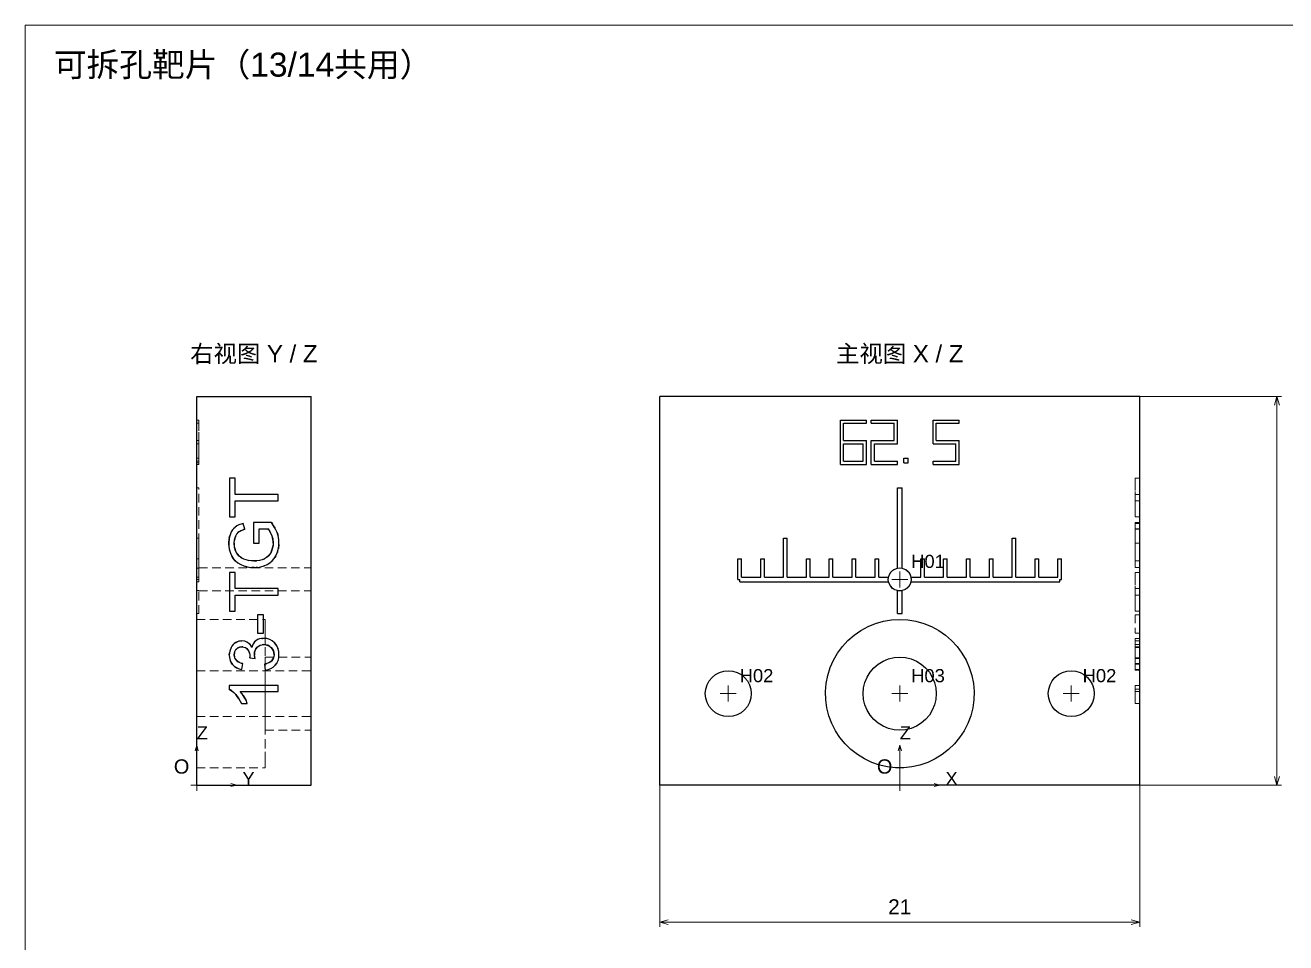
# Paper-space layout '01_三视图' of a CAD drawing. Header units: millimetres. Extents: x 8 to 453, y 8 to 289.
# Drawn here: x 8 to 228.5, y 128.4 to 289 of the extents above; entities that cross this region are included whole.
import ezdxf
from ezdxf.enums import TextEntityAlignment as Align

# ---------------------------------------------------------------- set-up
doc = ezdxf.new("R2010")
doc.units = ezdxf.units.MM
doc.linetypes.add('WP_HIDDEN', pattern=[2.3, 1.5, -0.8])
for name, color, linetype, lineweight in [('ANNOTATIONS', 7, 'CONTINUOUS', 18), ('HIDDEN', 7, 'WP_HIDDEN', 13), ('VISIBLE', 7, 'CONTINUOUS', 25)]:
    doc.layers.add(name, color=color, linetype=linetype, lineweight=lineweight)
doc.styles.add('CJK', font='Arial Unicode.ttf')

psp = doc.layouts.new('01_三视图')

# ---------------------------------------------------------------- linework, layer by layer
at = {"layer": 'ANNOTATIONS'}
for p, q in [((412, 289), (8, 289)), ((8, 289), (8, 8)), ((203, 224), (227.8, 224)), ((227, 224), (226.58, 222.5)), ((227, 156), (227, 224)), ((227, 224), (227.42, 222.5)), ((159.6, 192), (162.4, 192)), ((161, 190.6), (161, 193.4)), ((131, 170.6), (131, 173.4)), ((161, 170.6), (161, 173.4)), ((191, 170.6), (191, 173.4)), ((129.6, 172), (132.4, 172)), ((159.6, 172), (162.4, 172)), ((189.6, 172), (192.4, 172)), ((38, 163), (37.72, 162)), ((38, 156), (38, 163)), ((38, 163), (38.28, 162)), ((161, 163), (160.72, 162)), ((161, 156), (161, 163)), ((161, 163), (161.28, 162)), ((38, 155), (38, 157)), ((161, 155), (161, 157)), ((227, 156), (226.58, 157.5)), ((227, 156), (227.42, 157.5)), ((37, 156), (39, 156)), ((38, 156), (45, 156)), ((45, 156), (44, 156.28)), ((45, 156), (44, 155.72)), ((119, 156), (119, 131.2)), ((160, 156), (162, 156)), ((161, 156), (168, 156)), ((168, 156), (167, 156.28)), ((168, 156), (167, 155.72)), ((203, 156), (203, 131.2)), ((203, 156), (227.8, 156)), ((119, 132), (120.5, 132.42)), ((203, 132), (201.5, 132.42)), ((119, 132), (203, 132)), ((119, 132), (120.5, 131.58)), ((203, 132), (201.5, 131.58))]:
    psp.add_line(p, q, dxfattribs=at)
at = {"layer": 'HIDDEN'}
for points in [[(38, 212.12), (38, 219.88)], [(38, 219.32), (38, 219.88)], [(38, 215.72), (38, 219.88)], [(38, 219.88), (38.4, 219.88)], [(38, 216.28), (38, 219.32)], [(38, 219.32), (38.4, 219.32)], [(38.4, 219.88), (38.4, 212.12)], [(38.4, 219.32), (38.4, 219.88)], [(38.4, 215.72), (38.4, 219.88)], [(38.4, 216.28), (38.4, 219.32)], [(38, 212.12), (38, 216.28)], [(38, 216.28), (38.4, 216.28)], [(38.4, 216.28), (38.4, 212.12)], [(38, 212.68), (38, 215.72)], [(38, 215.72), (38.4, 215.72)], [(38.4, 212.68), (38.4, 215.72)], [(38, 212.4), (38, 213.2)], [(38, 213.2), (38.4, 213.2)], [(38, 212.12), (38, 212.68)], [(38, 212.68), (38.4, 212.68)], [(38, 212.4), (38.4, 212.4)], [(38, 212.12), (38.4, 212.12)], [(38.4, 212.4), (38.4, 213.2)], [(38.4, 212.12), (38.4, 212.68)], [(203, 209.7), (202.2, 209.7)], [(202.2, 209.7), (202.2, 206.88)], [(202.2, 202.96), (202.2, 209.7)], [(203, 206.88), (203, 209.7)], [(203, 209.7), (203, 202.96)], [(38, 193.96), (38, 208)], [(38, 208), (38.4, 208)], [(38.4, 193.96), (38.4, 208)], [(203, 206.88), (202.2, 206.88)], [(202.2, 206.88), (202.2, 205.76)], [(203, 205.76), (202.2, 205.76)], [(202.2, 205.76), (202.2, 202.96)], [(203, 205.76), (203, 206.88)], [(203, 202.96), (203, 205.76)], [(203, 202.96), (202.2, 202.96)], [(44.16, 200.51), (44.5, 200.95)], [(44.73, 201.16), (45.22, 201.48), (45.82, 201.72)], [(51.26, 201.68), (51.59, 201.19)], [(51.69, 201.02), (52.06, 200.22)], [(203, 201.94), (202.2, 201.94)], [(202.2, 201.94), (202.2, 200.22)], [(202.2, 198.33), (202.2, 201.94)], [(203, 201.81), (202.2, 201.81)], [(202.2, 201.81), (202.2, 200.79)], [(202.2, 201.16), (202.2, 201.54), (202.2, 201.81)], [(202.2, 199.99), (202.2, 200.35), (202.2, 200.66), (202.2, 200.93), (202.2, 201.16)], [(203, 200.83), (202.2, 200.83)], [(202.2, 200.83), (202.2, 198.33)], [(202.2, 199.78), (202.2, 200.1), (202.2, 200.39), (202.2, 200.63), (202.2, 200.83)], [(203, 200.79), (202.2, 200.79)], [(202.2, 200.79), (202.2, 200.58), (202.2, 200.32)], [(203, 200.22), (203, 201.94)], [(203, 201.94), (203, 198.33)], [(203, 200.79), (203, 201.81)], [(203, 201.81), (203, 201.54), (203, 201.16)], [(203, 201.16), (203, 200.66), (203, 199.99)], [(203, 198.33), (203, 200.83)], [(203, 200.83), (203, 200.63), (203, 200.38), (203, 199.78)], [(203, 200.32), (203, 200.58), (203, 200.79)], [(38, 192.4), (38, 199.2)], [(38, 199.2), (38.4, 199.2)], [(38.4, 192.4), (38.4, 199.2)], [(43.66, 199.11), (43.69, 199.29)], [(43.77, 199.61), (43.9, 199.99)], [(43.9, 199.99), (44.01, 200.24)], [(44.03, 200.29), (44.14, 200.47)], [(44.59, 198.78), (44.56, 198.33)], [(44.61, 198.88), (44.59, 198.8)], [(44.65, 199.11), (44.65, 199.11)], [(44.68, 199.2), (44.67, 199.18)], [(45, 199.9), (44.79, 199.5)], [(45.01, 199.92), (45.01, 199.92)], [(45.06, 199.99), (45.05, 199.97)], [(45.22, 200.18), (45.1, 200.04)], [(46.09, 200.69), (45.76, 200.55)], [(50.81, 200.39), (50.62, 200.67)], [(51.29, 199.18), (51.1, 199.78)], [(52.27, 199.54), (52.36, 198.98), (52.39, 198.41)], [(202.2, 200.32), (202.2, 199.97), (202.2, 199.5)], [(202.2, 200.22), (202.2, 198.41)], [(202.2, 198.33), (202.2, 199.21), (202.2, 199.99)], [(202.2, 198.35), (202.2, 199.78)], [(202.2, 199.5), (202.2, 198.95), (202.2, 198.33)], [(203, 199.5), (203, 199.97), (203, 200.32)], [(203, 198.41), (203, 200.22)], [(203, 199.99), (203, 199.2), (203, 198.33)], [(203, 199.78), (203, 198.35)], [(203, 198.33), (203, 198.95), (203, 199.5)], [(43.62, 197.89), (43.61, 197.99)], [(43.72, 197.17), (43.62, 197.89)], [(44.12, 196.08), (43.89, 196.59), (43.73, 197.14)], [(44.58, 197.95), (44.62, 197.63)], [(44.63, 197.58), (44.65, 197.47)], [(44.8, 197), (45, 196.59)], [(45.03, 196.55), (45.06, 196.5)], [(50.51, 196.07), (50.7, 196.28)], [(50.81, 196.43), (51.01, 196.76)], [(51.34, 197.78), (51.38, 198.35)], [(52.11, 196.72), (51.86, 196.14)], [(52.3, 197.41), (52.16, 196.86)], [(52.39, 198.41), (52.38, 198.09)], [(202.2, 198.41), (202.2, 197.22), (202.2, 196.14)], [(202.2, 196.76), (202.2, 197.53), (202.2, 198.35)], [(203, 198.33), (202.2, 198.33)], [(202.2, 198.33), (202.2, 197.61), (202.2, 197)], [(202.2, 196.08), (202.2, 197.13), (202.2, 198.33)], [(202.2, 197), (202.2, 196.49), (202.2, 196.09)], [(202.2, 195.62), (202.2, 195.84), (202.2, 196.1), (202.2, 196.41), (202.2, 196.76)], [(203, 196.14), (203, 197.22), (203, 198.41)], [(203, 198.35), (203, 197.53), (203, 196.76)], [(203, 197), (203, 197.62), (203, 198.33)], [(203, 198.33), (203, 197.14), (203, 196.08)], [(203, 196.09), (203, 196.49), (203, 197)], [(203, 196.76), (203, 196.41), (203, 196.1), (203, 195.84), (203, 195.62)], [(38, 192.4), (38, 195.6)], [(38, 192), (38, 195.6)], [(38, 195.6), (38.4, 195.6)], [(38.4, 192.4), (38.4, 195.6)], [(38.4, 192), (38.4, 195.6)], [(45.72, 194.59), (45.22, 194.87), (44.79, 195.21)], [(45.54, 195.99), (45.8, 195.8)], [(46.62, 194.25), (46.16, 194.4), (45.72, 194.59)], [(45.94, 195.71), (46.26, 195.55)], [(46.26, 195.55), (46.96, 195.34)], [(47.65, 194.08), (46.77, 194.22)], [(47.07, 195.31), (47.51, 195.25), (47.97, 195.23)], [(48.38, 194.08), (48.04, 194.07)], [(48.48, 195.25), (49.04, 195.33), (49.54, 195.48)], [(49.76, 194.36), (49.21, 194.2), (48.63, 194.1)], [(50.31, 194.59), (49.84, 194.38)], [(49.87, 195.62), (50.28, 195.88)], [(50.28, 195.88), (50.34, 195.92)], [(50.59, 194.75), (50.31, 194.59)], [(51.04, 195.09), (50.69, 194.82)], [(51.26, 195.3), (51.1, 195.14)], [(51.68, 195.84), (51.27, 195.31)], [(202.2, 196.14), (202.2, 195.66), (202.2, 195.24), (202.2, 194.88), (202.2, 194.59)], [(202.2, 196.09), (202.2, 195.78), (202.2, 195.55)], [(202.2, 194.59), (202.2, 194.88), (202.2, 195.22), (202.2, 195.62), (202.2, 196.08)], [(202.2, 195.23), (202.2, 195.25), (202.2, 195.33), (202.2, 195.45), (202.2, 195.62)], [(202.2, 195.55), (202.2, 195.41), (202.2, 195.31), (202.2, 195.25), (202.2, 195.23)], [(203, 195.23), (202.2, 195.23)], [(202.2, 194.07), (202.2, 194.1), (202.2, 194.2), (202.2, 194.36), (202.2, 194.59)], [(202.2, 194.59), (202.2, 194.36), (202.2, 194.2), (202.2, 194.1), (202.2, 194.07)], [(203, 194.59), (203, 194.88), (203, 195.24), (203, 195.66), (203, 196.14)], [(203, 195.55), (203, 195.78), (203, 196.09)], [(203, 196.08), (203, 195.62), (203, 195.22), (203, 194.87), (203, 194.59)], [(203, 195.62), (203, 195.45), (203, 195.32), (203, 195.25), (203, 195.23)], [(203, 195.23), (203, 195.25), (203, 195.31), (203, 195.41), (203, 195.55)], [(203, 194.59), (203, 194.36), (203, 194.2), (203, 194.1), (203, 194.07)], [(203, 194.07), (203, 194.1), (203, 194.2), (203, 194.36), (203, 194.59)], [(38, 193.96), (38.4, 193.96)], [(38, 193.96), (38, 193.92), (38, 193.87), (38, 193.8), (38, 193.72), (38, 193.63), (38, 193.53), (38, 193.41), (38, 193.29), (38, 193.16), (38, 193.02), (38, 192.87), (38, 192.72), (38, 192.56), (38, 192.4)], [(38, 192.4), (38.4, 192.4)], [(38, 191.6), (38, 192)], [(38, 192), (38.4, 192)], [(38.4, 194), (58, 194)], [(38.4, 194), (38.4, 194), (38.4, 194), (38.4, 194), (38.4, 194), (38.4, 193.99), (38.4, 193.99), (38.4, 193.99), (38.4, 193.99), (38.4, 193.98), (38.4, 193.98), (38.4, 193.98), (38.4, 193.97), (38.4, 193.97), (38.4, 193.96)], [(38.4, 192.4), (38.4, 192.34), (38.4, 192.29), (38.4, 192.23), (38.4, 192.17), (38.4, 192.11), (38.4, 192.06), (38.4, 192), (38.4, 191.94), (38.4, 191.89), (38.4, 191.83), (38.4, 191.77), (38.4, 191.71), (38.4, 191.66), (38.4, 191.6)], [(38.4, 191.6), (38.4, 192)], [(58, 194), (58, 193.95), (58, 193.8), (58, 193.56), (58, 193.25), (58, 192.87), (58, 192.45), (58, 192), (58, 191.55), (58, 191.13), (58, 190.75), (58, 190.44), (58, 190.2), (58, 190.05), (58, 190)], [(161, 194), (161.54, 193.93), (162.04, 193.71), (162.46, 193.37), (162.78, 192.92), (162.96, 192.41), (163, 191.86), (162.88, 191.33), (162.63, 190.85), (162.26, 190.45), (161.8, 190.17), (161.27, 190.02), (160.73, 190.02), (160.2, 190.17), (159.74, 190.45), (159.37, 190.85), (159.12, 191.33), (159, 191.86), (159.04, 192.41), (159.22, 192.92), (159.54, 193.37), (159.96, 193.71), (160.46, 193.93), (161, 194)], [(203, 194.07), (202.2, 194.07)], [(203, 193.2), (202.2, 193.2)], [(202.2, 193.2), (202.2, 190.39)], [(202.2, 186.46), (202.2, 193.2)], [(203, 190.39), (203, 193.2)], [(203, 193.2), (203, 186.46)], [(38, 191.6), (38.4, 191.6)], [(38, 191.6), (38, 191.44), (38, 191.28), (38, 191.13), (38, 190.98), (38, 190.84), (38, 190.71), (38, 190.59), (38, 190.47), (38, 190.37), (38, 190.28), (38, 190.2), (38, 190.13), (38, 190.08), (38, 190.04)], [(38, 190.04), (38.4, 190.04)], [(38, 186), (38, 190.04)], [(38.4, 190.04), (38.4, 190.03), (38.4, 190.03), (38.4, 190.02), (38.4, 190.02), (38.4, 190.02), (38.4, 190.01), (38.4, 190.01), (38.4, 190.01), (38.4, 190.01), (38.4, 190), (38.4, 190), (38.4, 190), (38.4, 190), (38.4, 190)], [(38.4, 186), (38.4, 190.04)], [(38.4, 190), (58, 190)], [(203, 190.39), (202.2, 190.39)], [(202.2, 190.39), (202.2, 189.26)], [(203, 189.26), (203, 190.39)], [(203, 189.26), (202.2, 189.26)], [(202.2, 189.26), (202.2, 186.46)], [(203, 186.46), (203, 189.26)], [(38, 186), (38.4, 186)], [(203, 186.46), (202.2, 186.46)], [(203, 185.81), (202.2, 185.81)], [(202.2, 185.81), (202.2, 182.6)], [(203, 182.6), (203, 185.81)], [(38, 185), (38, 184.67), (38, 183.71), (38, 182.16), (38, 180.11), (38, 177.64), (38, 174.89), (38, 172), (38, 169.11), (38, 166.36), (38, 163.89), (38, 161.84), (38, 160.29), (38, 159.33), (38, 159)], [(38, 185), (50, 185)], [(50, 185), (50, 184.67), (50, 183.71), (50, 182.16), (50, 180.11), (50, 177.64), (50, 174.89), (50, 172), (50, 169.11), (50, 166.36), (50, 163.89), (50, 161.84), (50, 160.29), (50, 159.33), (50, 159)], [(44.46, 180.68), (44.82, 180.96)], [(45.16, 181.12), (45.46, 181.22)], [(45.54, 181.23), (45.69, 181.25)], [(45.92, 181.27), (46.21, 181.24), (46.49, 181.18)], [(46.62, 181.13), (46.74, 181.08)], [(48.07, 180.98), (48.37, 181.27)], [(48.37, 181.27), (48.7, 181.47), (49.07, 181.61)], [(49.07, 181.61), (49.42, 181.67)], [(49.54, 181.68), (49.74, 181.68)], [(49.74, 181.68), (50.27, 181.63), (50.77, 181.48), (51.22, 181.23), (51.63, 180.87)], [(203, 182.6), (202.2, 182.6)], [(203, 181.68), (202.2, 181.68)], [(202.2, 181.68), (202.2, 181.63), (202.2, 181.48), (202.2, 181.23), (202.2, 180.87)], [(202.2, 181.27), (202.2, 181.45), (202.2, 181.58), (202.2, 181.66), (202.2, 181.68)], [(202.2, 180.09), (202.2, 180.45), (202.2, 180.76), (202.2, 181.04), (202.2, 181.27)], [(203, 181.27), (202.2, 181.27)], [(202.2, 181.27), (202.2, 181.19), (202.2, 180.97)], [(202.2, 180.96), (202.2, 181.19), (202.2, 181.27)], [(202.2, 180.97), (202.2, 180.6), (202.2, 180.09)], [(202.2, 180.06), (202.2, 180.58), (202.2, 180.96)], [(202.2, 180.87), (202.2, 180.44), (202.2, 179.95), (202.2, 179.41), (202.2, 178.82)], [(203, 180.87), (203, 181.23), (203, 181.48), (203, 181.63), (203, 181.68)], [(203, 181.68), (203, 181.66), (203, 181.58), (203, 181.45), (203, 181.27)], [(203, 181.27), (203, 181.04), (203, 180.76), (203, 180.09)], [(203, 180.97), (203, 181.19), (203, 181.27)], [(203, 181.27), (203, 181.19), (203, 180.96)], [(203, 180.09), (203, 180.6), (203, 180.97)], [(203, 180.96), (203, 180.58), (203, 180.06)], [(203, 178.82), (203, 179.4), (203, 179.95), (203, 180.44), (203, 180.87)], [(43.86, 177.82), (43.75, 178.28), (43.71, 178.78)], [(43.73, 179.14), (43.83, 179.62), (44.01, 180.06)], [(44.01, 180.06), (44.1, 180.23)], [(44.12, 180.26), (44.44, 180.66)], [(44.81, 179.64), (44.69, 179.44), (44.62, 179.21)], [(45.9, 180.19), (45.49, 180.14)], [(46.77, 179.9), (46.45, 180.1), (46.06, 180.19)], [(47.1, 179.44), (46.97, 179.66)], [(47.11, 180.83), (47.32, 180.62), (47.5, 180.36)], [(47.32, 178.46), (47.27, 178.94)], [(47.57, 180.24), (47.64, 180.09)], [(47.73, 180.4), (47.95, 180.83)], [(48.12, 178.71), (48.22, 178.17)], [(48.17, 179.4), (48.13, 179.23)], [(48.36, 179.85), (48.24, 179.6)], [(49.44, 180.55), (49.19, 180.49), (48.96, 180.39)], [(50.42, 180.46), (50.38, 180.48)], [(51.03, 180.07), (50.78, 180.27)], [(51.46, 178.33), (51.54, 178.82)], [(52.24, 179.87), (52.36, 179.37), (52.4, 178.82)], [(52.4, 178.82), (52.37, 178.33), (52.26, 177.88)], [(203, 180.58), (202.2, 180.58)], [(202.2, 180.58), (202.2, 180.55), (202.2, 180.46), (202.2, 180.31), (202.2, 180.11)], [(202.2, 180.07), (202.2, 180.29), (202.2, 180.45), (202.2, 180.54), (202.2, 180.58)], [(203, 180.19), (202.2, 180.19)], [(202.2, 180.19), (202.2, 180.17), (202.2, 180.1), (202.2, 179.97), (202.2, 179.8)], [(202.2, 179.66), (202.2, 179.89), (202.2, 180.06), (202.2, 180.16), (202.2, 180.19)], [(202.2, 180.11), (202.2, 179.57), (202.2, 178.91)], [(203, 180.09), (202.2, 180.09)], [(202.2, 178.82), (202.2, 179.5), (202.2, 180.07)], [(202.2, 178.78), (202.2, 179.45), (202.2, 180.06)], [(202.2, 179.8), (202.2, 179.36), (202.2, 178.8)], [(202.2, 178.46), (202.2, 179.09), (202.2, 179.66)], [(202.2, 178.91), (202.2, 178.58), (202.2, 178.17)], [(202.2, 178.82), (202.2, 178.28), (202.2, 177.79), (202.2, 177.35), (202.2, 176.96)], [(202.2, 177.77), (202.2, 178.25), (202.2, 178.82)], [(202.2, 178.8), (202.2, 178.24), (202.2, 177.79)], [(202.2, 177.09), (202.2, 177.45), (202.2, 177.85), (202.2, 178.29), (202.2, 178.78)], [(203, 180.11), (203, 180.31), (203, 180.46), (203, 180.55), (203, 180.58)], [(203, 180.58), (203, 180.54), (203, 180.45), (203, 180.29), (203, 180.07)], [(203, 179.8), (203, 179.97), (203, 180.1), (203, 180.17), (203, 180.19)], [(203, 180.19), (203, 180.16), (203, 180.06), (203, 179.89), (203, 179.66)], [(203, 178.91), (203, 179.57), (203, 180.11)], [(203, 180.07), (203, 179.5), (203, 178.82)], [(203, 180.06), (203, 179.45), (203, 178.78)], [(203, 178.8), (203, 179.36), (203, 179.8)], [(203, 179.66), (203, 179.09), (203, 178.46)], [(203, 178.17), (203, 178.58), (203, 178.91)], [(203, 176.96), (203, 177.36), (203, 177.8), (203, 178.82)], [(203, 178.82), (203, 178.25), (203, 177.77)], [(203, 177.79), (203, 178.24), (203, 178.8)], [(203, 178.78), (203, 177.86), (203, 177.45), (203, 177.09)], [(45.02, 176.51), (44.55, 176.83)], [(44.61, 178.43), (44.72, 178.11)], [(45.23, 177.56), (45.49, 177.43), (45.8, 177.32)], [(47.32, 178.4), (47.32, 178.46)], [(50, 178.4), (58, 178.4)], [(50, 178.4), (50, 178.24), (50, 177.77), (50, 177), (50, 175.99), (50, 174.78), (50, 173.42), (50, 172), (50, 170.58), (50, 169.22), (50, 168.01), (50, 167), (50, 166.23), (50, 165.76), (50, 165.6)], [(51.5, 176.73), (51.18, 176.5), (50.82, 176.31), (50.43, 176.19), (50, 176.12)], [(50.19, 177.24), (50.57, 177.38), (50.88, 177.55)], [(51.35, 178.06), (51.4, 178.15)], [(58, 178.4), (58, 178.24), (58, 177.77), (58, 177), (58, 175.99), (58, 174.78), (58, 173.42), (58, 172), (58, 170.58), (58, 169.22), (58, 168.01), (58, 167), (58, 166.23), (58, 165.76), (58, 165.6)], [(202.2, 178.29), (202.2, 178.46)], [(203, 178.29), (202.2, 178.29)], [(202.2, 178.17), (202.2, 178.29)], [(203, 178.17), (202.2, 178.17)], [(202.2, 177.79), (202.2, 177.45), (202.2, 177.26)], [(202.2, 177.16), (202.2, 177.4), (202.2, 177.77)], [(203, 177.26), (202.2, 177.26)], [(202.2, 177.26), (202.2, 176.22)], [(203, 177.16), (202.2, 177.16)], [(202.2, 176.12), (202.2, 177.16)], [(202.2, 176.22), (202.2, 176.35), (202.2, 176.53), (202.2, 176.78), (202.2, 177.09)], [(202.2, 176.96), (202.2, 176.63), (202.2, 176.38), (202.2, 176.21), (202.2, 176.12)], [(203, 178.46), (203, 178.29)], [(203, 178.29), (203, 178.17)], [(203, 177.26), (203, 177.45), (203, 177.79)], [(203, 177.77), (203, 177.4), (203, 177.16)], [(203, 176.22), (203, 177.26)], [(203, 177.16), (203, 176.12)], [(203, 177.09), (203, 176.78), (203, 176.53), (203, 176.34), (203, 176.22)], [(203, 176.12), (203, 176.21), (203, 176.38), (203, 176.63), (203, 176.96)], [(38, 176.02), (58, 176.02)], [(38, 176.02), (38, 175.92), (38, 175.62), (38, 175.14), (38, 174.51), (38, 173.74), (38, 172.89), (38, 172), (38, 171.11), (38, 170.26), (38, 169.49), (38, 168.86), (38, 168.38), (38, 168.08), (38, 167.98)], [(45.91, 176.22), (45.27, 176.4)], [(58, 176.02), (58, 175.92), (58, 175.62), (58, 175.14), (58, 174.51), (58, 173.74), (58, 172.89), (58, 172), (58, 171.11), (58, 170.26), (58, 169.49), (58, 168.86), (58, 168.38), (58, 168.08), (58, 167.98)], [(203, 176.22), (202.2, 176.22)], [(203, 176.12), (202.2, 176.12)], [(44.6, 172.09), (44.02, 172.58)], [(45.6, 172.39), (45.98, 171.93)], [(203, 173.44), (202.2, 173.44)], [(202.2, 173.44), (202.2, 172.39)], [(202.2, 172.76), (202.2, 173.44)], [(203, 172.76), (202.2, 172.76)], [(202.2, 171.83), (202.2, 172.14), (202.2, 172.39), (202.2, 172.6), (202.2, 172.76)], [(203, 172.39), (202.2, 172.39)], [(202.2, 172.39), (202.2, 171.96), (202.2, 171.4)], [(203, 172.39), (203, 173.44)], [(203, 173.44), (203, 172.76)], [(203, 172.76), (203, 172.6), (203, 172.39), (203, 172.13), (203, 171.83)], [(203, 171.4), (203, 171.95), (203, 172.39)], [(45.84, 170.3), (45.39, 171.12)], [(45.99, 171.91), (46.15, 171.67)], [(46.59, 170.89), (46.6, 170.87)], [(46.61, 170.85), (46.85, 170.3)], [(202.2, 170.3), (202.2, 171.12), (202.2, 171.83)], [(202.2, 171.4), (202.2, 170.82), (202.2, 170.3)], [(203, 170.3), (202.2, 170.3)], [(203, 171.83), (203, 171.12), (203, 170.3)], [(203, 170.3), (203, 170.83), (203, 171.4)], [(38, 167.98), (58, 167.98)], [(50, 165.6), (58, 165.6)], [(38, 159), (50, 159)]]:
    psp.add_lwpolyline(points, dxfattribs=at)
at = {"layer": 'VISIBLE'}
for points in [[(38, 156), (38, 224)], [(38, 224), (58, 224)], [(58, 156), (58, 224)], [(119, 156), (119, 224)], [(203, 224), (119, 224)], [(203, 156), (203, 224)], [(150.62, 212.12), (150.62, 219.88)], [(150.62, 219.88), (155.18, 219.88)], [(151.18, 216.28), (151.18, 219.32)], [(151.18, 219.32), (155.18, 219.32)], [(155.18, 219.32), (155.18, 219.88)], [(156.02, 219.88), (160.58, 219.88)], [(156.02, 219.32), (156.02, 219.88)], [(156.02, 219.32), (160.02, 219.32)], [(160.02, 216.28), (160.02, 219.32)], [(160.58, 215.72), (160.58, 219.88)], [(166.82, 219.88), (171.38, 219.88)], [(166.82, 215.72), (166.82, 219.88)], [(167.38, 216.28), (167.38, 219.32)], [(167.38, 219.32), (171.38, 219.32)], [(171.38, 219.32), (171.38, 219.88)], [(151.18, 216.28), (155.18, 216.28)], [(155.18, 212.12), (155.18, 216.28)], [(156.02, 216.28), (160.02, 216.28)], [(156.02, 212.12), (156.02, 216.28)], [(167.38, 216.28), (171.38, 216.28)], [(171.38, 212.12), (171.38, 216.28)], [(151.18, 212.68), (151.18, 215.72)], [(151.18, 215.72), (154.62, 215.72)], [(154.62, 212.68), (154.62, 215.72)], [(156.58, 212.68), (156.58, 215.72)], [(156.58, 215.72), (160.58, 215.72)], [(166.82, 215.72), (170.82, 215.72)], [(170.82, 212.68), (170.82, 215.72)], [(150.62, 212.12), (155.18, 212.12)], [(151.18, 212.68), (154.62, 212.68)], [(156.02, 212.12), (160.58, 212.12)], [(156.58, 212.68), (160.58, 212.68)], [(160.58, 212.12), (160.58, 212.68)], [(161.7, 212.4), (161.7, 213.2)], [(161.7, 213.2), (162.5, 213.2)], [(161.7, 212.4), (162.5, 212.4)], [(162.5, 212.4), (162.5, 213.2)], [(166.82, 212.68), (170.82, 212.68)], [(166.82, 212.12), (166.82, 212.68)], [(166.82, 212.12), (171.38, 212.12)], [(44.75, 209.7), (43.75, 209.7)], [(43.75, 209.7), (43.75, 202.96)], [(44.75, 206.88), (44.75, 209.7)], [(160.6, 208), (161.4, 208)], [(160.6, 193.96), (160.6, 208)], [(161.4, 193.96), (161.4, 208)], [(52.25, 206.88), (44.75, 206.88)], [(44.75, 205.76), (52.25, 205.76)], [(44.75, 202.96), (44.75, 205.76)], [(52.25, 205.76), (52.25, 206.88)], [(43.75, 202.96), (44.75, 202.96)], [(44.73, 201.16), (44.48, 200.93), (44.25, 200.66), (44.06, 200.34), (43.9, 199.99)], [(44.5, 200.95), (44.73, 201.16)], [(46.12, 201.81), (45.35, 201.54), (45.02, 201.37), (44.73, 201.16)], [(45.38, 200.32), (45.83, 200.58), (46.4, 200.79)], [(45.82, 201.72), (46.12, 201.81)], [(46.4, 200.79), (46.09, 200.69)], [(46.4, 200.79), (46.12, 201.81)], [(51.07, 201.94), (47.91, 201.94)], [(47.91, 201.94), (47.92, 198.33)], [(48.91, 198.33), (48.91, 200.83)], [(48.91, 200.83), (50.5, 200.83)], [(50.5, 200.83), (50.81, 200.38), (51.1, 199.78)], [(50.62, 200.67), (50.5, 200.83)], [(52.06, 200.22), (51.87, 200.67), (51.64, 201.1), (51.07, 201.94)], [(51.07, 201.94), (51.26, 201.68)], [(51.59, 201.19), (51.69, 201.02)], [(43.9, 199.99), (43.77, 199.61), (43.67, 199.2), (43.6, 198.33)], [(43.6, 198.33), (43.66, 199.11)], [(43.69, 199.29), (43.77, 199.61)], [(44.01, 200.24), (44.03, 200.29)], [(44.14, 200.47), (44.16, 200.51)], [(44.56, 198.33), (44.62, 198.95), (44.79, 199.5)], [(44.59, 198.8), (44.59, 198.78)], [(44.65, 199.11), (44.61, 198.88)], [(44.67, 199.18), (44.65, 199.11)], [(44.79, 199.5), (44.68, 199.2)], [(44.79, 199.5), (45.05, 199.97), (45.38, 200.32)], [(45.01, 199.92), (45, 199.9)], [(45.05, 199.97), (45.01, 199.92)], [(45.1, 200.04), (45.06, 199.99)], [(45.38, 200.32), (45.22, 200.18)], [(45.76, 200.55), (45.38, 200.32)], [(51.1, 199.78), (50.81, 200.39)], [(51.1, 199.78), (51.31, 199.07), (51.38, 198.35)], [(51.38, 198.35), (51.36, 198.77), (51.29, 199.18)], [(52.39, 198.41), (52.37, 198.88), (52.31, 199.33), (52.21, 199.78), (52.06, 200.22)], [(52.06, 200.22), (52.27, 199.54)], [(140.68, 199.2), (141.32, 199.2)], [(140.68, 192.4), (140.68, 199.2)], [(141.32, 192.4), (141.32, 199.2)], [(180.68, 199.2), (181.32, 199.2)], [(180.68, 192.4), (180.68, 199.2)], [(181.32, 192.4), (181.32, 199.2)], [(43.6, 198.33), (43.63, 197.72), (43.73, 197.14), (43.89, 196.59), (44.12, 196.08)], [(43.61, 197.99), (43.6, 198.33)], [(43.62, 197.89), (43.62, 197.89)], [(43.73, 197.14), (43.72, 197.17)], [(44.8, 197), (44.62, 197.62), (44.56, 198.33)], [(44.56, 198.33), (44.58, 197.95)], [(44.62, 197.63), (44.63, 197.58)], [(44.65, 197.47), (44.8, 197)], [(45.42, 196.09), (45.07, 196.49), (44.8, 197)], [(45, 196.59), (45.03, 196.55)], [(45.06, 196.5), (45.42, 196.09)], [(47.92, 198.33), (48.91, 198.33)], [(51.01, 196.76), (50.8, 196.41), (50.54, 196.1), (50.23, 195.84), (49.87, 195.62)], [(50.7, 196.28), (50.81, 196.43)], [(51.38, 198.35), (51.36, 197.94), (51.29, 197.53), (51.17, 197.14), (51.01, 196.76)], [(51.01, 196.76), (51.21, 197.26), (51.34, 197.78)], [(51.86, 196.14), (52.09, 196.67), (52.26, 197.22), (52.36, 197.81), (52.39, 198.41)], [(52.16, 196.86), (52.11, 196.72)], [(52.38, 198.09), (52.3, 197.41)], [(44.12, 196.08), (44.42, 195.62), (44.79, 195.22), (45.22, 194.87), (45.72, 194.59)], [(44.79, 195.21), (44.42, 195.62), (44.12, 196.08)], [(46.26, 195.55), (45.82, 195.78), (45.42, 196.09)], [(45.42, 196.09), (45.54, 195.99)], [(45.72, 194.59), (46.27, 194.36), (46.84, 194.2), (47.43, 194.1), (48.04, 194.07)], [(45.8, 195.8), (45.94, 195.71)], [(47.97, 195.23), (47.52, 195.25), (47.08, 195.31), (46.66, 195.41), (46.26, 195.55)], [(46.77, 194.22), (46.62, 194.25)], [(46.96, 195.34), (47.07, 195.31)], [(48.04, 194.07), (47.65, 194.08)], [(49.87, 195.62), (49.46, 195.45), (49, 195.32), (48.5, 195.25), (47.97, 195.23)], [(47.97, 195.23), (48.48, 195.25)], [(48.04, 194.07), (48.64, 194.1), (49.22, 194.2), (49.78, 194.36), (50.31, 194.59)], [(48.63, 194.1), (48.38, 194.08)], [(49.54, 195.48), (49.87, 195.62)], [(49.84, 194.38), (49.76, 194.36)], [(50.28, 195.88), (50.28, 195.88)], [(50.31, 194.59), (50.78, 194.88), (51.2, 195.24), (51.56, 195.66), (51.86, 196.14)], [(50.34, 195.92), (50.51, 196.07)], [(50.69, 194.82), (50.59, 194.75)], [(51.1, 195.14), (51.04, 195.09)], [(51.27, 195.31), (51.26, 195.3)], [(51.86, 196.14), (51.68, 195.84)], [(132.68, 195.6), (133.32, 195.6)], [(132.68, 192), (132.68, 195.6)], [(133.32, 192.4), (133.32, 195.6)], [(136.68, 195.6), (137.32, 195.6)], [(136.68, 192.4), (136.68, 195.6)], [(137.32, 192.4), (137.32, 195.6)], [(144.68, 195.6), (145.32, 195.6)], [(144.68, 192.4), (144.68, 195.6)], [(145.32, 192.4), (145.32, 195.6)], [(148.68, 195.6), (149.32, 195.6)], [(148.68, 192.4), (148.68, 195.6)], [(149.32, 192.4), (149.32, 195.6)], [(152.68, 195.6), (153.32, 195.6)], [(152.68, 192.4), (152.68, 195.6)], [(153.32, 192.4), (153.32, 195.6)], [(156.68, 195.6), (157.32, 195.6)], [(156.68, 192.4), (156.68, 195.6)], [(157.32, 192.4), (157.32, 195.6)], [(164.68, 195.6), (165.32, 195.6)], [(164.68, 192.4), (164.68, 195.6)], [(165.32, 192.4), (165.32, 195.6)], [(168.68, 195.6), (169.32, 195.6)], [(168.68, 192.4), (168.68, 195.6)], [(169.32, 192.4), (169.32, 195.6)], [(172.68, 195.6), (173.32, 195.6)], [(172.68, 192.4), (172.68, 195.6)], [(173.32, 192.4), (173.32, 195.6)], [(176.68, 195.6), (177.32, 195.6)], [(176.68, 192.4), (176.68, 195.6)], [(177.32, 192.4), (177.32, 195.6)], [(184.68, 195.6), (185.32, 195.6)], [(184.68, 192.4), (184.68, 195.6)], [(185.32, 192.4), (185.32, 195.6)], [(188.68, 195.6), (189.32, 195.6)], [(188.68, 192.4), (188.68, 195.6)], [(189.32, 192), (189.32, 195.6)], [(44.75, 193.2), (43.75, 193.2)], [(43.75, 193.2), (43.75, 186.46)], [(44.75, 190.39), (44.75, 193.2)], [(132.68, 192), (133, 192)], [(133, 191.6), (133, 192)], [(133.32, 192.4), (136.68, 192.4)], [(137.32, 192.4), (140.68, 192.4)], [(141.32, 192.4), (144.68, 192.4)], [(145.32, 192.4), (148.68, 192.4)], [(149.32, 192.4), (152.68, 192.4)], [(153.32, 192.4), (156.68, 192.4)], [(157.32, 192.4), (159.04, 192.4)], [(159.04, 191.6), (159, 192), (159.04, 192.4)], [(159.04, 192.4), (159.19, 192.84), (159.43, 193.24), (159.76, 193.57), (160.16, 193.81), (160.6, 193.96)], [(160.6, 193.96), (161, 194)], [(161, 194), (161.4, 193.96)], [(161.4, 193.96), (161.84, 193.81), (162.24, 193.57), (162.57, 193.24), (162.81, 192.84), (162.96, 192.4)], [(162.96, 192.4), (163, 192), (162.96, 191.6)], [(162.96, 192.4), (164.68, 192.4)], [(165.32, 192.4), (168.68, 192.4)], [(169.32, 192.4), (172.68, 192.4)], [(173.32, 192.4), (176.68, 192.4)], [(177.32, 192.4), (180.68, 192.4)], [(181.32, 192.4), (184.68, 192.4)], [(185.32, 192.4), (188.68, 192.4)], [(189, 191.6), (189, 192)], [(189, 192), (189.32, 192)], [(52.25, 190.39), (44.75, 190.39)], [(52.25, 189.26), (52.25, 190.39)], [(133, 191.6), (159.04, 191.6)], [(160.6, 190.04), (160.16, 190.19), (159.76, 190.43), (159.43, 190.76), (159.19, 191.16), (159.04, 191.6)], [(161.4, 190.04), (161, 190), (160.6, 190.04)], [(160.6, 186), (160.6, 190.04)], [(162.96, 191.6), (162.81, 191.16), (162.57, 190.76), (162.24, 190.43), (161.84, 190.19), (161.4, 190.04)], [(161.4, 186), (161.4, 190.04)], [(162.96, 191.6), (189, 191.6)], [(44.75, 189.26), (52.25, 189.26)], [(44.75, 186.46), (44.75, 189.26)], [(43.75, 186.46), (44.75, 186.46)], [(49.7, 185.81), (48.65, 185.81)], [(48.65, 185.81), (48.65, 182.6)], [(49.7, 182.6), (49.7, 185.81)], [(160.6, 186), (161.4, 186)], [(161, 185), (162.43, 184.92), (163.84, 184.69), (165.22, 184.3), (166.55, 183.76), (167.81, 183.07), (168.98, 182.26), (170.06, 181.32), (171.03, 180.26), (171.88, 179.11), (172.6, 177.87), (173.17, 176.56), (173.6, 175.19), (173.88, 173.79), (174, 172.36), (173.96, 170.93), (173.76, 169.51), (173.41, 168.12), (172.91, 166.78), (172.26, 165.5), (171.47, 164.3), (170.56, 163.2), (169.54, 162.2), (168.41, 161.32), (167.19, 160.57), (165.89, 159.96), (164.54, 159.49), (163.14, 159.18), (161.72, 159.02), (160.28, 159.02), (158.86, 159.18), (157.46, 159.49), (156.11, 159.96), (154.81, 160.57), (153.59, 161.32), (152.46, 162.2), (151.44, 163.2), (150.53, 164.3), (149.74, 165.5), (149.09, 166.78), (148.59, 168.12), (148.24, 169.51), (148.04, 170.93), (148, 172.36), (148.12, 173.79), (148.4, 175.19), (148.83, 176.56), (149.4, 177.87), (150.12, 179.11), (150.97, 180.26), (151.94, 181.32), (153.02, 182.26), (154.19, 183.07), (155.45, 183.76), (156.78, 184.3), (158.16, 184.69), (159.57, 184.92), (161, 185)], [(44.82, 180.96), (44.58, 180.78), (44.36, 180.58), (44.17, 180.33), (44.01, 180.06)], [(45.92, 181.27), (45.36, 181.19), (44.82, 180.96)], [(44.82, 180.96), (45.16, 181.12)], [(45.46, 181.22), (45.54, 181.23)], [(45.69, 181.25), (45.92, 181.27)], [(46.92, 180.97), (46.45, 181.19), (45.92, 181.27)], [(46.49, 181.18), (46.62, 181.13)], [(46.74, 181.08), (46.92, 180.97)], [(47.64, 180.09), (47.33, 180.6), (47.14, 180.8), (46.92, 180.97)], [(46.92, 180.97), (47.11, 180.83)], [(48.37, 181.27), (48.11, 181.04), (47.91, 180.76), (47.75, 180.45), (47.64, 180.09)], [(47.95, 180.83), (48.07, 180.98)], [(49.74, 181.68), (49.35, 181.66), (48.99, 181.58), (48.66, 181.45), (48.37, 181.27)], [(48.65, 182.6), (49.7, 182.6)], [(49.07, 181.61), (49.07, 181.61)], [(49.42, 181.67), (49.54, 181.68)], [(51.63, 180.87), (51.22, 181.23), (50.77, 181.48), (50.27, 181.63), (49.74, 181.68)], [(52.4, 178.82), (52.35, 179.4), (52.21, 179.95), (51.97, 180.44), (51.63, 180.87)], [(51.63, 180.87), (51.99, 180.4), (52.24, 179.87)], [(44.01, 180.06), (43.78, 179.45), (43.71, 178.78)], [(43.71, 178.78), (43.73, 179.14)], [(43.71, 178.78), (43.75, 178.3), (43.85, 177.86), (44.03, 177.45), (44.29, 177.09)], [(44.1, 180.23), (44.12, 180.26)], [(44.44, 180.66), (44.46, 180.68)], [(44.57, 178.8), (44.59, 179.09), (44.66, 179.36), (44.78, 179.6), (44.95, 179.8)], [(44.62, 179.21), (44.57, 178.8)], [(44.95, 177.79), (44.78, 178), (44.66, 178.24), (44.59, 178.51), (44.57, 178.8)], [(44.57, 178.8), (44.61, 178.43)], [(44.95, 179.8), (44.81, 179.64)], [(44.95, 179.8), (45.15, 179.97), (45.37, 180.1), (45.62, 180.17), (45.9, 180.19)], [(45.49, 180.14), (45.2, 180.01), (44.95, 179.8)], [(45.9, 180.19), (46.23, 180.16), (46.53, 180.06), (46.77, 179.89), (46.97, 179.66)], [(46.06, 180.19), (45.9, 180.19)], [(46.97, 179.66), (46.77, 179.9)], [(46.97, 179.66), (47.12, 179.38), (47.23, 179.09), (47.3, 178.78), (47.32, 178.46)], [(47.27, 178.94), (47.1, 179.44)], [(47.5, 180.36), (47.57, 180.24)], [(47.64, 180.09), (47.73, 180.4)], [(48.11, 178.91), (48.14, 179.26), (48.22, 179.57), (48.37, 179.86), (48.57, 180.11)], [(48.13, 179.23), (48.11, 178.91)], [(48.22, 178.17), (48.14, 178.58), (48.11, 178.91)], [(48.11, 178.91), (48.12, 178.71)], [(48.24, 179.6), (48.17, 179.4)], [(48.57, 180.11), (48.36, 179.85)], [(48.57, 180.11), (48.82, 180.31), (49.11, 180.46), (49.42, 180.55), (49.76, 180.58)], [(48.96, 180.39), (48.57, 180.11)], [(49.76, 180.58), (49.44, 180.55)], [(49.76, 180.58), (50.12, 180.54), (50.45, 180.45), (50.75, 180.29), (51.03, 180.07)], [(50.38, 180.48), (50.08, 180.55), (49.76, 180.58)], [(50.78, 180.27), (50.42, 180.46)], [(51.03, 180.07), (51.25, 179.8), (51.41, 179.5), (51.5, 179.18), (51.54, 178.82)], [(51.54, 178.82), (51.5, 179.18), (51.41, 179.5), (51.25, 179.8), (51.03, 180.07)], [(51.54, 178.82), (51.51, 178.53), (51.44, 178.25), (51.32, 178), (51.14, 177.77)], [(51.73, 176.96), (52.03, 177.36), (52.24, 177.8), (52.36, 178.29), (52.4, 178.82)], [(44.29, 177.09), (44.04, 177.44), (43.86, 177.82)], [(44.29, 177.09), (44.61, 176.78), (44.99, 176.53), (45.43, 176.34), (45.91, 176.22)], [(44.55, 176.83), (44.29, 177.09)], [(44.72, 178.11), (44.95, 177.79)], [(46.1, 177.26), (45.75, 177.34), (45.43, 177.45), (45.17, 177.6), (44.95, 177.79)], [(44.95, 177.79), (45.23, 177.56)], [(45.27, 176.4), (45.02, 176.51)], [(45.8, 177.32), (46.1, 177.26)], [(45.91, 176.22), (46.1, 177.26)], [(47.32, 178.46), (47.31, 178.29)], [(47.31, 178.29), (47.32, 178.4)], [(47.31, 178.29), (48.22, 178.17)], [(51.14, 177.77), (50.91, 177.57), (50.62, 177.4), (50.27, 177.26), (49.86, 177.16)], [(49.86, 177.16), (50.19, 177.24)], [(49.86, 177.16), (50, 176.12)], [(50, 176.12), (50.51, 176.21), (50.96, 176.38), (51.37, 176.63), (51.73, 176.96)], [(50.88, 177.55), (51.14, 177.77)], [(51.14, 177.77), (51.35, 178.06)], [(51.4, 178.15), (51.46, 178.33)], [(51.73, 176.96), (51.5, 176.73)], [(52.26, 177.88), (52.05, 177.39), (51.73, 176.96)], [(161, 178.4), (162, 178.32), (162.98, 178.09), (163.91, 177.7), (164.76, 177.18), (165.53, 176.53), (166.18, 175.76), (166.7, 174.91), (167.09, 173.98), (167.32, 173), (167.4, 172), (167.32, 171), (167.09, 170.02), (166.7, 169.09), (166.18, 168.24), (165.53, 167.47), (164.76, 166.82), (163.91, 166.3), (162.98, 165.91), (162, 165.68), (161, 165.6), (160, 165.68), (159.02, 165.91), (158.09, 166.3), (157.24, 166.82), (156.47, 167.47), (155.82, 168.24), (155.3, 169.09), (154.91, 170.02), (154.68, 171), (154.6, 172), (154.68, 173), (154.91, 173.98), (155.3, 174.91), (155.82, 175.76), (156.47, 176.53), (157.24, 177.18), (158.09, 177.7), (159.02, 178.09), (160, 178.32), (161, 178.4)], [(131, 176.02), (131.78, 175.94), (132.54, 175.71), (133.23, 175.34), (133.84, 174.84), (134.34, 174.23), (134.71, 173.54), (134.94, 172.78), (135.02, 172), (134.94, 171.22), (134.71, 170.46), (134.34, 169.77), (133.84, 169.16), (133.23, 168.66), (132.54, 168.29), (131.78, 168.06), (131, 167.98), (130.22, 168.06), (129.46, 168.29), (128.77, 168.66), (128.16, 169.16), (127.66, 169.77), (127.29, 170.46), (127.06, 171.22), (126.98, 172), (127.06, 172.78), (127.29, 173.54), (127.66, 174.23), (128.16, 174.84), (128.77, 175.34), (129.46, 175.71), (130.22, 175.94), (131, 176.02)], [(191, 176.02), (191.78, 175.94), (192.54, 175.71), (193.23, 175.34), (193.84, 174.84), (194.34, 174.23), (194.71, 173.54), (194.94, 172.78), (195.02, 172), (194.94, 171.22), (194.71, 170.46), (194.34, 169.77), (193.84, 169.16), (193.23, 168.66), (192.54, 168.29), (191.78, 168.06), (191, 167.98), (190.22, 168.06), (189.46, 168.29), (188.77, 168.66), (188.16, 169.16), (187.66, 169.77), (187.29, 170.46), (187.06, 171.22), (186.98, 172), (187.06, 172.78), (187.29, 173.54), (187.66, 174.23), (188.16, 174.84), (188.77, 175.34), (189.46, 175.71), (190.22, 175.94), (191, 176.02)], [(52.25, 173.44), (43.71, 173.44)], [(43.71, 173.44), (43.71, 172.76)], [(43.71, 172.76), (44.28, 172.39), (44.85, 171.83)], [(44.02, 172.58), (43.71, 172.76)], [(44.85, 171.83), (44.6, 172.09)], [(46.31, 171.4), (45.96, 171.95), (45.6, 172.39)], [(45.6, 172.39), (52.25, 172.39)], [(52.25, 172.39), (52.25, 173.44)], [(44.85, 171.83), (45.39, 171.12), (45.84, 170.3)], [(45.39, 171.12), (44.85, 171.83)], [(45.84, 170.3), (46.85, 170.3)], [(45.98, 171.93), (45.99, 171.91)], [(46.15, 171.67), (46.31, 171.4)], [(46.85, 170.3), (46.63, 170.83), (46.31, 171.4)], [(46.31, 171.4), (46.59, 170.89)], [(46.6, 170.87), (46.61, 170.85)], [(38, 156), (58, 156)], [(203, 156), (119, 156)]]:
    psp.add_lwpolyline(points, dxfattribs=at)

# ---------------------------------------------------------------- texts
at = {"layer": 'ANNOTATIONS', "style": 'CJK'}
for s, height, p in [('可拆孔靶片（13/14共用）', 4.2, (13, 280)), ('H01', 2.3, (163, 194)), ('H02', 2.3, (133, 174)), ('H03', 2.3, (163, 174)), ('H02', 2.3, (193, 174)), ('Z', 2.3, (38, 164)), ('Z', 2.3, (161, 164)), ('O', 2.5, (34, 158)), ('O', 2.5, (157, 158)), ('Y', 2.3, (46, 156)), ('X', 2.3, (169, 156))]:
    psp.add_text(s, height=height, dxfattribs=at).set_placement(p)
for s, height, p in [('右视图 Y / Z', 3, (48, 230)), ('主视图 X / Z', 3, (161, 230)), ('21', 2.6, (161, 133.4))]:
    psp.add_text(s, height=height, dxfattribs=at).set_placement(p, align=Align.CENTER)

doc.saveas('drawing.dxf')
